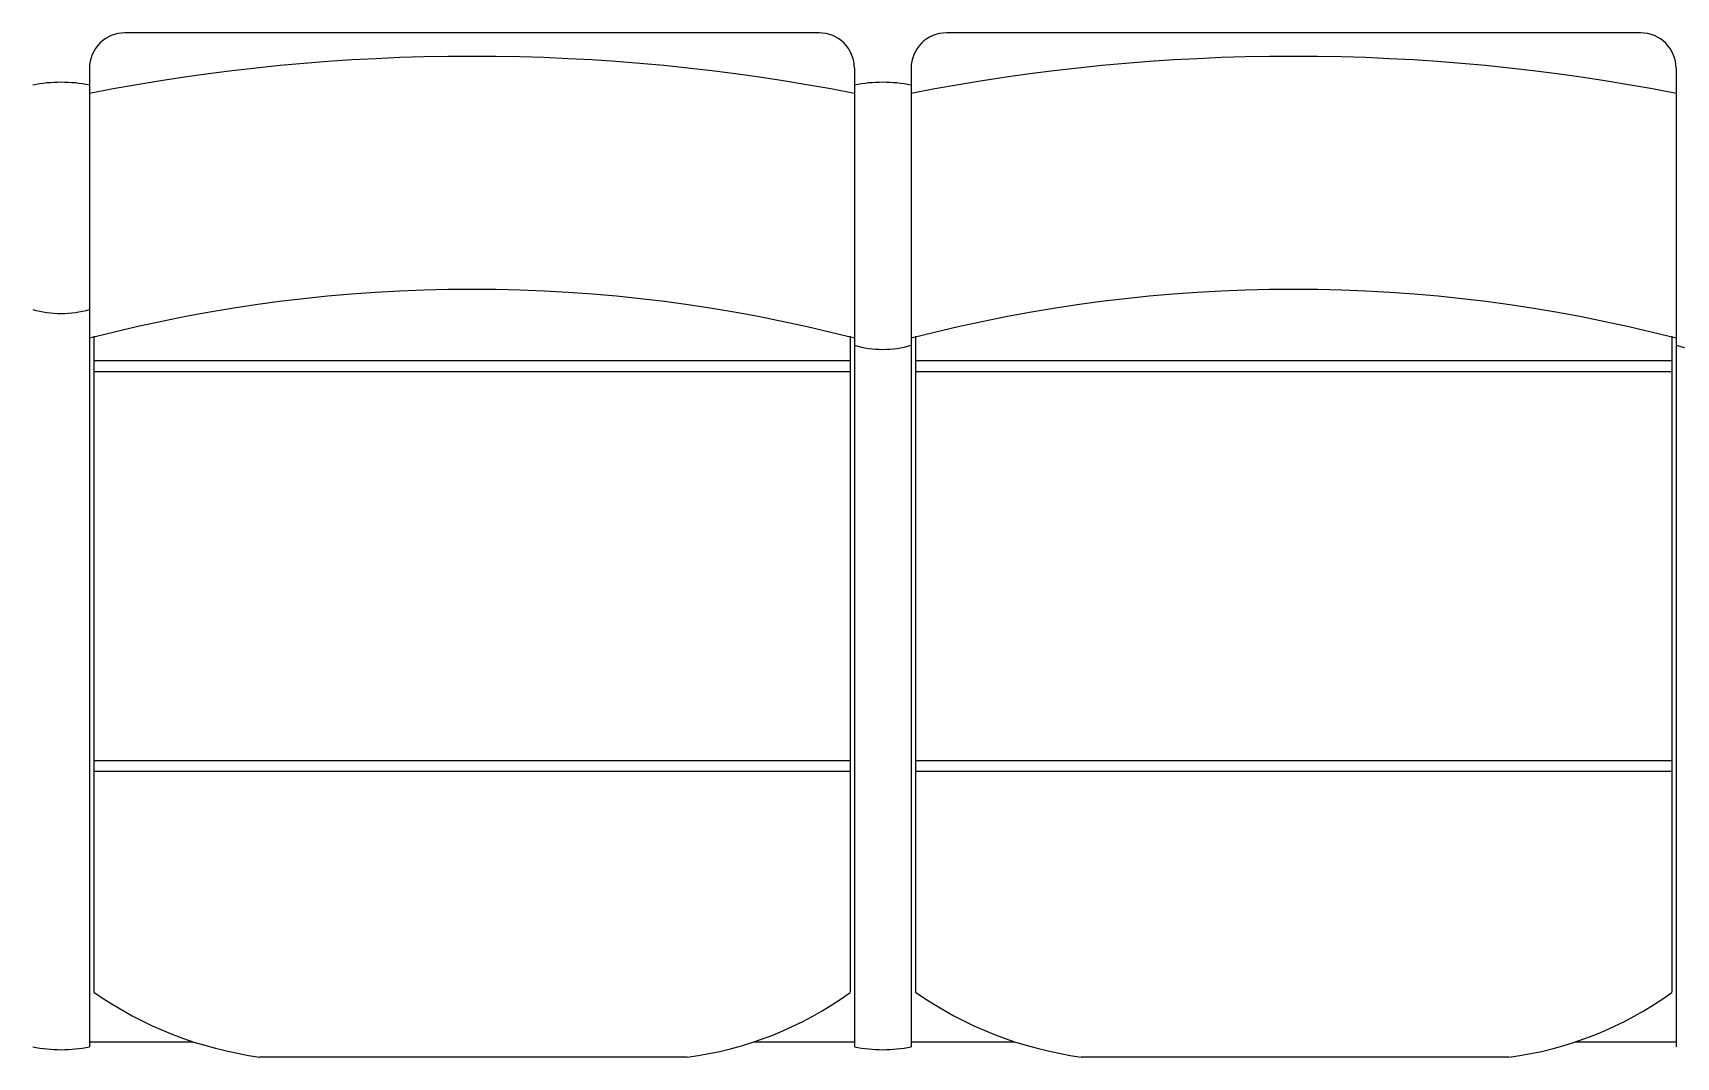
# Model space of a CAD drawing. Header units: millimetres. Extents: x 421 to 3085, y -1408 to 277.
# Drawn here: x 661.7 to 777.7, y 180.2 to 252.5 of the extents above; entities that cross this region are included whole.
import ezdxf

# ---------------------------------------------------------------- set-up
doc = ezdxf.new("R2010")
doc.units = ezdxf.units.MM

msp = doc.modelspace()

# ---------------------------------------------------------------- linework, layer by layer
at = {"color": 18, "true_color": 0x000000}
for p, q in [((717.2, 252.46), (668.2, 252.46)), ((775.2, 252.46), (726.2, 252.46)), ((665.7, 249.96), (665.7, 180.9)), ((719.7, 249.96), (719.7, 180.9)), ((723.7, 249.96), (723.7, 180.9)), ((777.7, 249.96), (777.7, 180.9)), ((666.01, 231.05), (666.01, 184.75)), ((719.4, 231.05), (719.4, 184.75)), ((724.01, 231.05), (724.01, 184.75)), ((777.4, 231.05), (777.4, 184.75)), ((666.01, 229.33), (719.4, 229.33)), ((666.01, 228.57), (719.4, 228.57)), ((724.01, 229.33), (777.4, 229.33)), ((724.01, 228.57), (777.4, 228.57)), ((666.01, 201.11), (719.4, 201.11)), ((724.01, 201.11), (777.4, 201.11)), ((666.01, 200.36), (719.4, 200.36)), ((724.01, 200.36), (777.4, 200.36)), ((665.7, 181.25), (672.98, 181.25)), ((712.61, 181.25), (719.7, 181.25)), ((723.7, 181.25), (730.98, 181.25)), ((770.61, 181.25), (777.7, 181.25)), ((707.89, 180.17), (677.7, 180.17)), ((765.89, 180.17), (735.7, 180.17))]:
    msp.add_line(p, q, dxfattribs=at)
for centre, radius, start, end in [((668.2, 249.96), 2.5, 90, 180), ((717.2, 249.96), 2.5, 0, 90), ((726.2, 249.96), 2.5, 90, 180), ((775.2, 249.96), 2.5, 0, 90), ((692.7, 110.14), 140.66, 78.9336, 101.0664), ((750.7, 110.14), 140.66, 78.9336, 101.0664), ((663.7, 238.87), 10.1, 78.5788, 101.4212), ((721.7, 238.87), 10.1, 78.5788, 101.4212), ((692.7, 126.78), 107.57, 75.4632, 104.5368), ((750.7, 126.78), 107.57, 75.4632, 104.5368), ((663.7, 239.64), 6.99, 253.3653, 286.6347), ((721.7, 237.11), 6.99, 253.3653, 286.6347), ((779.7, 237.11), 6.99, 253.3653, 286.6347), ((681.36, 206.77), 26.84, 235.1243, 262.1797), ((704.71, 204.95), 24.98, 277.3038, 306.0114), ((739.36, 206.77), 26.84, 235.1243, 262.1797), ((762.71, 204.95), 24.98, 277.3038, 306.0114), ((663.7, 190.8), 10.1, 258.5788, 281.4212), ((721.7, 190.8), 10.1, 258.5788, 281.4212), ((721.7, 190.8), 10.1, 258.5788, 281.4212)]:
    msp.add_arc(centre, radius, start, end, dxfattribs=at)

doc.saveas('drawing.dxf')
